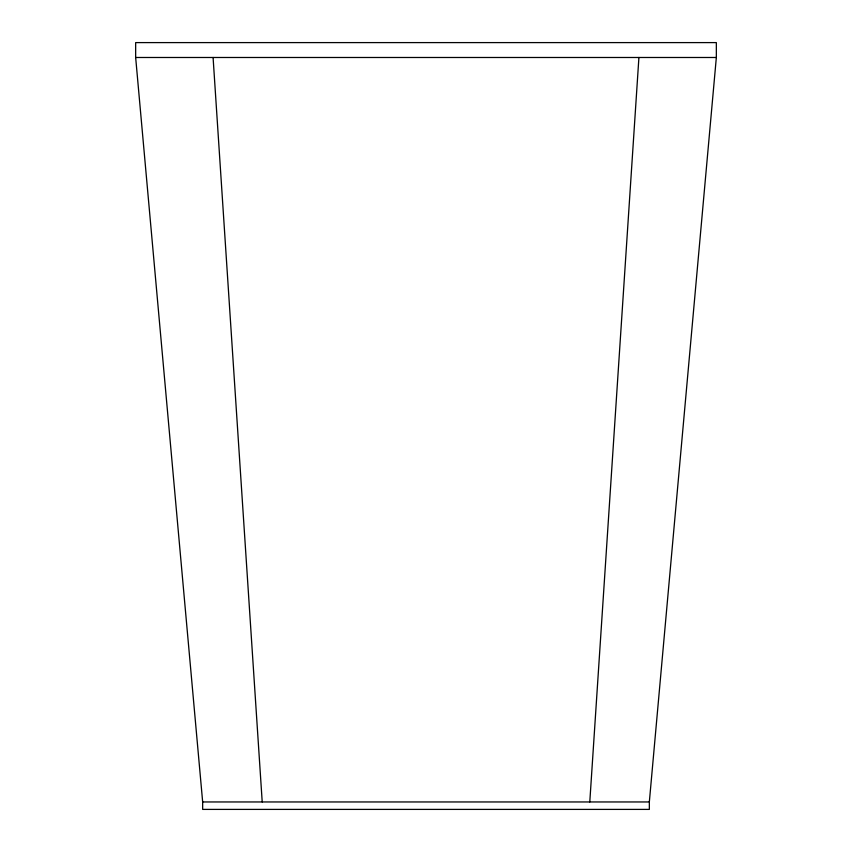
<?xml version="1.0" encoding="UTF-8"?>
<svg xmlns="http://www.w3.org/2000/svg" width="852" height="852" viewBox="0 0 852 852"><rect width="100%" height="100%" fill="white"/><g stroke="black" fill="none" stroke-linecap="round" stroke-linejoin="round"><path stroke-width="1.28" d="M589.786 801.956L638.915 57.489M649.341 801.956L716.34 57.489L716.34 42.6L135.66 42.6L135.66 57.489L202.659 801.956L202.659 809.4L649.341 809.4L649.341 801.956L202.659 801.956M135.66 57.489L716.34 57.489M213.085 57.489L262.214 801.956"/></g></svg>
